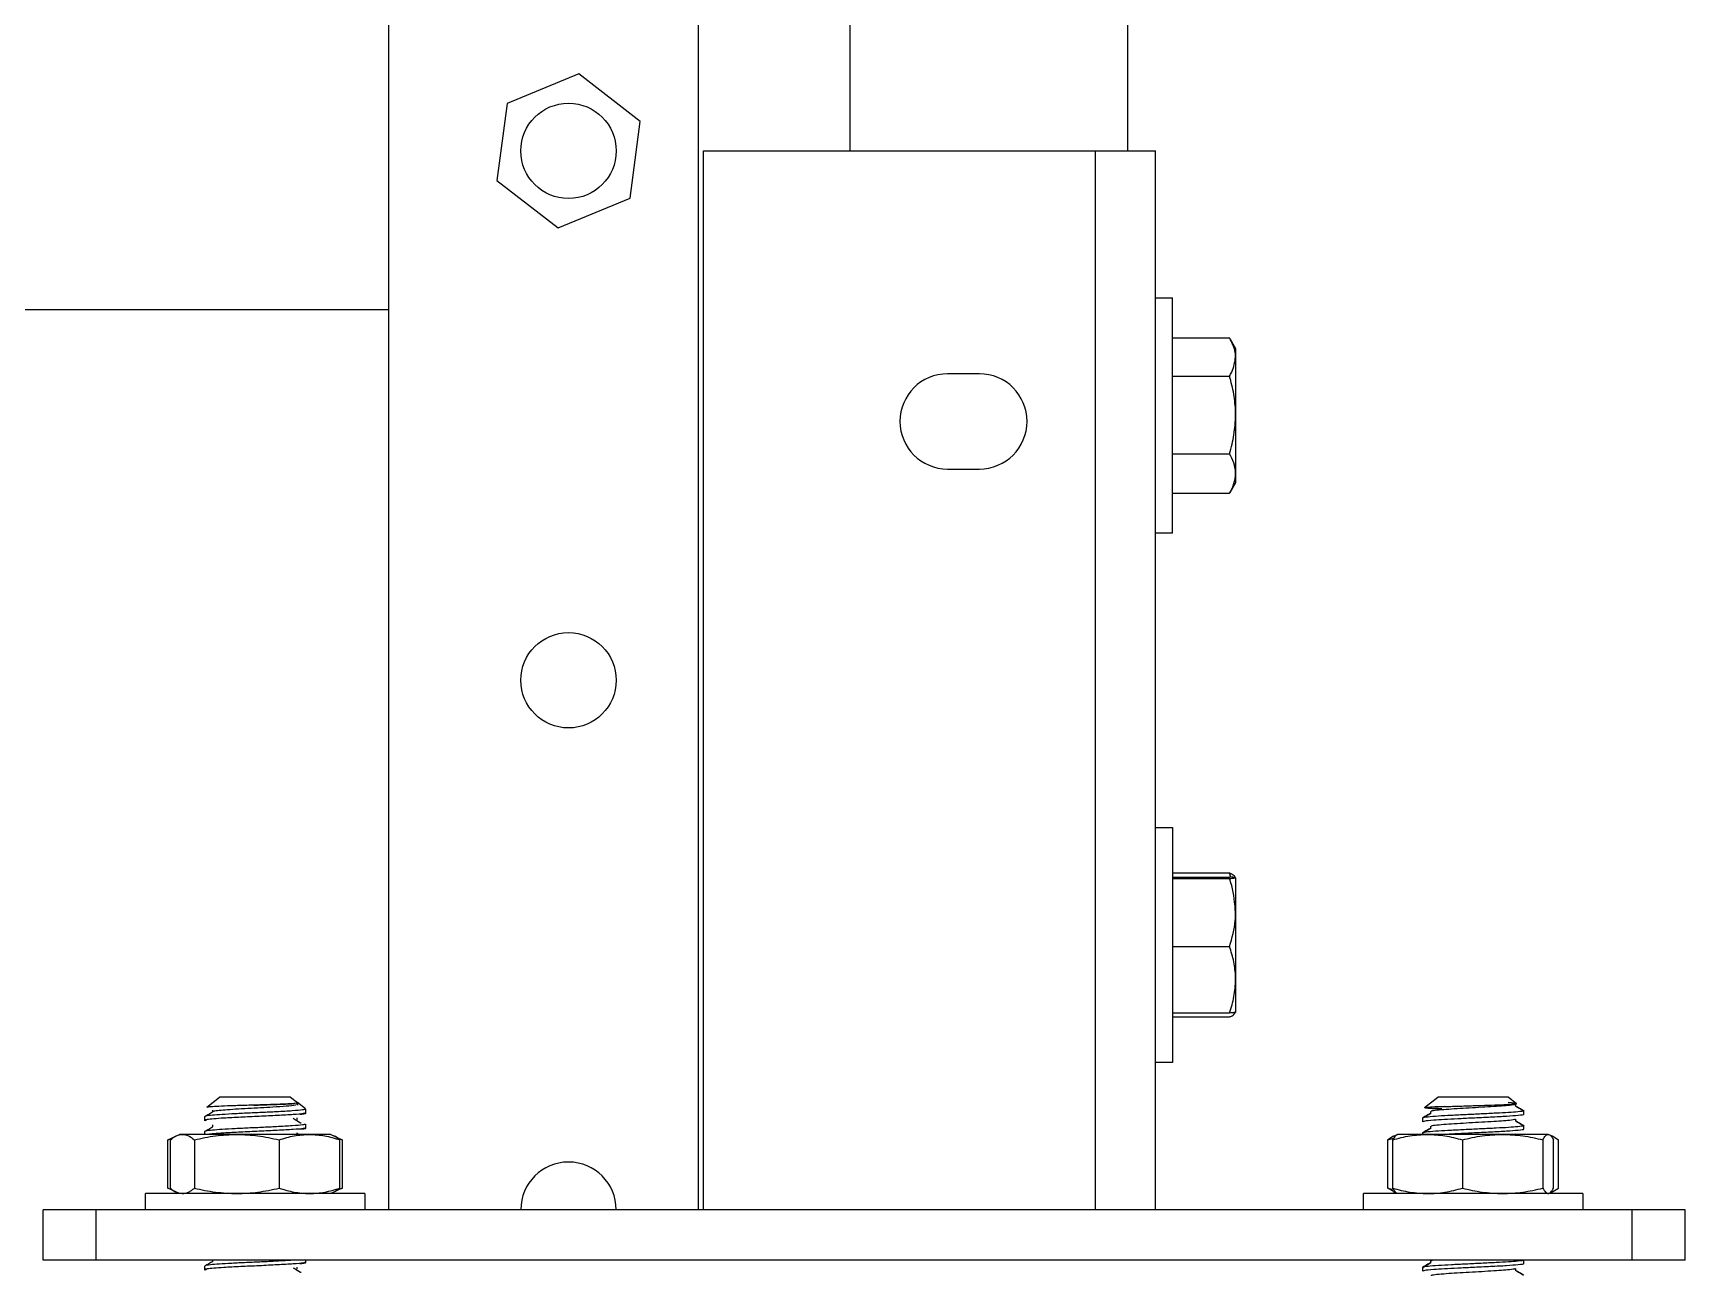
# Model space of a CAD drawing. Header units: millimetres. Extents: x 2529 to 4152, y 1088 to 2073.
# Drawn here: x 3996.3 to 4152.2, y 1166.7 to 1283.8 of the extents above; entities that cross this region are included whole.
import ezdxf

# ---------------------------------------------------------------- set-up
doc = ezdxf.new("R2010")
doc.units = ezdxf.units.MM
doc.linetypes.add('LIN0', pattern=[0])
doc.layers.add('MONTANTE', color=170, linetype='LIN0', lineweight=25)

# ---------------------------------------------------------------- blocks, each defined once
blk = doc.blocks.new('DI_SAPATA')
at = {"color": 7, "linetype": 'Continuous', "lineweight": 25}
for p, q in [((-27.5, 4.76), (-27.5, 104.76)), ((15.15, 104.76), (-27.5, 104.76)), ((-21.85, 4.76), (-21.85, 104.76)), ((15.15, 4.76), (15.15, 104.76)), ((-27.5, 90.87), (-29.1, 90.87)), ((-29.1, 68.65), (-29.1, 90.87)), ((-34.53, 87.05), (-35.07, 86.11)), ((-35.07, 86.11), (-35.07, 73.41)), ((-29.1, 87.09), (-34.5, 87.09)), ((-29.1, 83.49), (-34.5, 83.49)), ((-29.1, 76.16), (-34.5, 76.16)), ((-35.07, 73.41), (-34.53, 72.47)), ((-29.1, 72.43), (-34.5, 72.43)), ((-29.1, 68.65), (-27.5, 68.65)), ((-27.5, 40.87), (-29.1, 40.87)), ((-29.1, 40.87), (-29.1, 18.65)), ((-35.07, 36.11), (-35.07, 23.41)), ((-34.63, 36.17), (-34.5, 36.56)), ((-29.1, 36.56), (-34.5, 36.56)), ((-29.1, 36.18), (-34.5, 36.18)), ((-29.1, 36.04), (-34.5, 36.04)), ((-29.1, 29.62), (-34.5, 29.62)), ((-29.1, 23.34), (-34.5, 23.34)), ((-29.1, 22.96), (-34.5, 22.96)), ((-29.1, 18.65), (-27.5, 18.65)), ((-62.26, 14.16), (-62.26, 13.76)), ((-60.85, 15.38), (-61.57, 14.81)), ((-61.5, 14.73), (-61.5, 14.55)), ((-61.42, 14.82), (-60.8, 14.87)), ((-60.85, 15.38), (-54.15, 15.38)), ((-52.91, 14.4), (-54.15, 15.38)), ((-53.3, 14.35), (-52.93, 14.39)), ((52.74, 14.27), (53.5, 14.87)), ((52.74, 14.26), (52.74, 13.85)), ((53.56, 14.81), (53.49, 14.82)), ((54.15, 15.38), (53.5, 14.87)), ((53.5, 14.87), (53.5, 14.87)), ((53.51, 14.81), (53.51, 14.64)), ((53.56, 14.84), (53.56, 14.66)), ((54.15, 15.38), (60.85, 15.38)), ((62.05, 14.44), (60.85, 15.38)), ((61.5, 14), (61.5, 14.17)), ((62.05, 14.44), (61.9, 14.46)), ((-62.26, 12.75), (-62.26, 12.35)), ((-53.5, 13.86), (-53.5, 14.02)), ((-52.74, 13.06), (-52.74, 13.45)), ((52.74, 12.85), (52.74, 12.44)), ((62.1, 13.21), (62.18, 13.15)), ((62.26, 13.15), (62.26, 13.55)), ((-65.01, 11.69), (-65.57, 11.36)), ((-65.57, 6.8), (-65.57, 11.36)), ((-65.1, 6.8), (-65.1, 11.36)), ((-64.64, 11.87), (-65.01, 11.7)), ((-64.59, 11.87), (-50.36, 11.87)), ((-64.08, 11.36), (-64.08, 6.8)), ((-56.48, 11.36), (-56.48, 6.8)), ((-52.74, 11.87), (-52.74, 12.04)), ((-49.99, 11.7), (-50.36, 11.87)), ((-49.43, 11.36), (-50.01, 11.52)), ((-49.99, 11.69), (-49.43, 11.36)), ((-49.9, 6.8), (-49.9, 11.36)), ((-49.43, 6.8), (-49.43, 11.36)), ((49.79, 11.55), (49.25, 11.36)), ((49.25, 6.8), (49.25, 11.36)), ((50.36, 11.87), (49.27, 11.36)), ((49.5, 6.8), (49.5, 11.36)), ((50.36, 11.87), (64.64, 11.87)), ((55.22, 11.36), (55.22, 6.8)), ((62.26, 11.87), (62.26, 12.14)), ((63.23, 11.36), (63.23, 6.8)), ((65.73, 11.36), (64.64, 11.87)), ((65.5, 6.8), (65.5, 11.36)), ((65.75, 11.36), (65.55, 11.43)), ((65.75, 6.8), (65.75, 11.36)), ((-67.85, 6.28), (-67.85, 4.76)), ((-67.85, 6.28), (-47.15, 6.28)), ((-65.01, 6.47), (-65.57, 6.8)), ((-65.01, 6.46), (-64.64, 6.28)), ((-50.36, 6.28), (-49.99, 6.46)), ((-49.99, 6.47), (-49.43, 6.8)), ((-49.43, 6.8), (-49.84, 6.69)), ((-47.15, 4.76), (-47.15, 6.28)), ((47.15, 6.28), (47.15, 4.76)), ((47.15, 6.28), (67.85, 6.28)), ((49.79, 6.61), (49.25, 6.8)), ((49.27, 6.79), (50.36, 6.28)), ((64.64, 6.28), (65.73, 6.79)), ((65.75, 6.8), (65.55, 6.73)), ((67.85, 4.76), (67.85, 6.28)), ((-77.5, 4.76), (77.5, 4.76)), ((-77.5, 0), (-77.5, 4.76)), ((-72.5, 0), (-72.5, 4.76)), ((72.5, 0), (72.5, 4.76)), ((77.5, 0), (77.5, 4.76)), ((-77.5, 0), (77.5, 0)), ((-62.26, 0), (-62.26, -0.35)), ((-52.74, -1.06), (-52.74, -0.66)), ((52.74, 0), (52.74, -0.26)), ((62.1, -0.9), (62.18, -0.96)), ((62.26, -0.96), (62.26, -0.56))]:
    blk.add_line(p, q, dxfattribs=at)
for points, knots in [([(-35.07, 85.29), (-35.06, 85.43), (-35.04, 86.04), (-34.73, 86.64), (-34.5, 87.09)], [0, 0, 0, 0, 0.231849, 1, 1, 1, 1]), ([(-34.5, 83.49), (-34.57, 83.61), (-34.91, 84.2), (-35, 84.81), (-35.07, 85.29)], [0, 0, 0, 0, 0.211001, 1, 1, 1, 1]), ([(-35.07, 79.82), (-35.07, 79.91), (-35.06, 80.57), (-34.94, 81.81), (-34.65, 82.92), (-34.5, 83.49)], [0, 0, 0, 0, 0.0700758, 0.5307771, 1, 1, 1, 1]), ([(-34.5, 76.16), (-34.66, 76.75), (-34.98, 77.95), (-35.04, 79.19), (-35.07, 79.82)], [0, 0, 0, 0, 0.495458, 1, 1, 1, 1]), ([(-35.07, 74.29), (-35.07, 74.34), (-35.06, 74.67), (-34.94, 75.3), (-34.65, 75.87), (-34.5, 76.16)], [0, 0, 0, 0, 0.070076, 0.530777, 1, 1, 1, 1]), ([(-34.5, 72.43), (-34.66, 72.73), (-34.98, 73.34), (-35.04, 73.97), (-35.07, 74.29)], [0, 0, 0, 0, 0.495458, 1, 1, 1, 1]), ([(-35.07, 36.11), (-35.07, 36.11), (-35.06, 36.12), (-34.94, 36.15), (-34.65, 36.17), (-34.5, 36.18)], [0, 0, 0, 0, 0.070076, 0.530777, 1, 1, 1, 1]), ([(-34.5, 36.04), (-34.66, 36.05), (-34.98, 36.07), (-35.04, 36.1), (-35.07, 36.11)], [0, 0, 0, 0, 0.495458, 1, 1, 1, 1]), ([(-35.07, 32.83), (-35, 33.69), (-34.91, 34.77), (-34.57, 35.82), (-34.5, 36.04)], [0, 0, 0, 0, 0.788999, 1, 1, 1, 1]), ([(-34.5, 36.56), (-34.66, 36.48), (-34.96, 36.32), (-35.01, 36.17), (-35.04, 36.1)], [0, 0, 0, 0, 0.5453455, 1, 1, 1, 1]), ([(-34.5, 29.62), (-34.73, 30.43), (-35.04, 31.49), (-35.06, 32.58), (-35.07, 32.83)], [0, 0, 0, 0, 0.768151, 1, 1, 1, 1]), ([(-35.07, 26.48), (-35.07, 26.56), (-35.06, 27.12), (-34.94, 28.18), (-34.65, 29.14), (-34.5, 29.62)], [0, 0, 0, 0, 0.070076, 0.530777, 1, 1, 1, 1]), ([(-34.5, 23.34), (-34.58, 23.59), (-34.75, 24.1), (-34.92, 24.88), (-35.05, 25.68), (-35.06, 26.21), (-35.07, 26.48)], [0, 0, 0, 0, 0.247269, 0.495363, 0.746874, 1, 1, 1, 1]), ([(-35.07, 23.41), (-35.07, 23.41), (-35.07, 23.4), (-35.02, 23.39), (-34.91, 23.37), (-34.73, 23.36), (-34.58, 23.35), (-34.5, 23.34)], [0, 0, 0, 0, 0.070041, 0.299802, 0.530824, 0.765022, 1, 1, 1, 1]), ([(-34.5, 22.96), (-34.58, 23), (-34.75, 23.08), (-34.92, 23.21), (-35.03, 23.32), (-35.05, 23.39), (-35.05, 23.42)], [0, 0, 0, 0, 0.277446, 0.555817, 0.838023, 1, 1, 1, 1]), ([(-61.5, 14.56), (-61.63, 14.48), (-61.88, 14.34), (-62.13, 14.19), (-62.26, 14.12)], [0, 0, 0, 0, 0.499964, 1, 1, 1, 1]), ([(-61.5, 14.57), (-61.62, 14.5), (-61.87, 14.36), (-62.12, 14.21), (-62.25, 14.14)], [0, 0, 0, 0, 0.4922152, 1, 1, 1, 1]), ([(-62.19, 14.11), (-62.21, 14.11), (-62.31, 14.07), (-61.82, 14.01), (-60.89, 13.93), (-59.68, 13.87), (-58.29, 13.8), (-56.82, 13.73), (-55.41, 13.66), (-54.12, 13.59), (-53.17, 13.51), (-52.7, 13.45), (-52.78, 13.42), (-52.8, 13.41)], [0, 0, 0, 0, 0.0326192, 0.1559298, 0.2537351, 0.3498191, 0.4480737, 0.5446385, 0.6418294, 0.7398959, 0.8531063, 0.9686771, 1, 1, 1, 1]), ([(-52.93, 14.38), (-52.92, 14.38), (-52.87, 14.4), (-53.27, 14.44), (-54.12, 14.48), (-55.35, 14.52), (-56.77, 14.56), (-58.24, 14.61), (-59.59, 14.65), (-60.69, 14.69), (-61.37, 14.74), (-61.66, 14.77), (-61.58, 14.79), (-61.56, 14.79)], [0, 0, 0, 0, 0.02536, 0.137158, 0.246397, 0.355694, 0.46222, 0.568332, 0.672844, 0.775754, 0.878295, 0.977983, 1, 1, 1, 1]), ([(-60.76, 14.73), (-60.83, 14.73), (-61.21, 14.75), (-61.35, 14.77), (-61.47, 14.78)], [0, 0, 0, 0, 0.17633, 1, 1, 1, 1]), ([(-61.43, 14.73), (-61.45, 14.72), (-61.5, 14.68), (-61.03, 14.62), (-60.21, 14.54), (-59.19, 14.48), (-58.03, 14.41), (-56.82, 14.34), (-55.68, 14.27), (-54.63, 14.2), (-53.85, 14.13), (-53.47, 14.07), (-53.54, 14.03), (-53.55, 14.03)], [0, 0, 0, 0, 0.050436, 0.171885, 0.267352, 0.361721, 0.45804, 0.552408, 0.647876, 0.743891, 0.854832, 0.968099, 1, 1, 1, 1]), ([(-52.97, 14.41), (-52.98, 14.42), (-53.01, 14.44), (-53.63, 14.48), (-54.3, 14.51), (-54.8, 14.52), (-54.85, 14.53)], [0, 0, 0, 0, 0.2404097, 0.5988424, 0.9574627, 1, 1, 1, 1]), ([(-54.53, 14.27), (-54.53, 14.27), (-54.53, 14.27), (-54.45, 14.27), (-54.28, 14.27), (-53.95, 14.29), (-53.4, 14.31), (-53.16, 14.33), (-53, 14.35)], [0, 0, 0, 0, 0.0000434, 0.0020296, 0.0960338, 0.2376516, 0.4841121, 1, 1, 1, 1]), ([(52.76, 14.26), (52.81, 14.23), (52.91, 14.18), (53.92, 14.09), (55.33, 14.01), (56.87, 13.93), (58.34, 13.87), (59.73, 13.8), (60.92, 13.73), (61.76, 13.66), (62.22, 13.61), (62.19, 13.58), (62.19, 13.57)], [0, 0, 0, 0, 0.1168798, 0.2436463, 0.3701988, 0.4705753, 0.5691853, 0.670023, 0.7691265, 0.8688725, 0.9695172, 1, 1, 1, 1]), ([(61.96, 14.47), (61.97, 14.47), (62.01, 14.49), (61.59, 14.52), (60.73, 14.56), (59.52, 14.61), (58.12, 14.65), (56.69, 14.69), (55.38, 14.74), (54.35, 14.78), (53.64, 14.82), (53.55, 14.85), (53.5, 14.87)], [0, 0, 0, 0, 0.033153, 0.146646, 0.257262, 0.367448, 0.475972, 0.582834, 0.689312, 0.792828, 0.896413, 1, 1, 1, 1]), ([(53.64, 14.66), (53.66, 14.65), (53.75, 14.6), (54.51, 14.53), (55.68, 14.45), (56.97, 14.37), (58.2, 14.31), (59.37, 14.24), (60.37, 14.17), (61.08, 14.1), (61.46, 14.05), (61.44, 14.02), (61.44, 14.02)], [0, 0, 0, 0, 0.0633, 0.198519, 0.33351, 0.44058, 0.545763, 0.653326, 0.759036, 0.865432, 0.972789, 1, 1, 1, 1]), ([(57.63, 14.63), (57.45, 14.64), (56.8, 14.66), (55.72, 14.69), (54.56, 14.74), (54.09, 14.77), (53.85, 14.78)], [0, 0, 0, 0, 0.114604, 0.413209, 0.710744, 1, 1, 1, 1]), ([(-62.21, 13.76), (-62.22, 13.76), (-62.34, 13.72), (-61.82, 13.66), (-60.74, 13.57), (-59.18, 13.49), (-57.53, 13.41), (-56.01, 13.34), (-54.75, 13.27), (-53.62, 13.2), (-52.83, 13.13), (-52.82, 13.08), (-52.81, 13.06)], [0, 0, 0, 0, 0.023631, 0.149941, 0.26903, 0.387024, 0.506433, 0.598729, 0.693132, 0.786132, 0.910896, 1, 1, 1, 1]), ([(-61.5, 13.15), (-61.63, 13.07), (-61.88, 12.93), (-62.13, 12.78), (-62.26, 12.7)], [0, 0, 0, 0, 0.499974, 1, 1, 1, 1]), ([(-61.5, 13.16), (-61.62, 13.09), (-61.87, 12.95), (-62.12, 12.8), (-62.25, 12.73)], [0, 0, 0, 0, 0.492224, 1, 1, 1, 1]), ([(-62.19, 12.7), (-62.21, 12.7), (-62.31, 12.66), (-61.82, 12.6), (-60.89, 12.52), (-59.68, 12.46), (-58.29, 12.39), (-56.82, 12.32), (-55.41, 12.25), (-54.12, 12.18), (-53.17, 12.1), (-52.7, 12.04), (-52.78, 12), (-52.8, 12)], [0, 0, 0, 0, 0.032619, 0.15593, 0.253735, 0.349819, 0.448074, 0.544638, 0.641829, 0.739896, 0.853106, 0.968677, 1, 1, 1, 1]), ([(-61.5, 13.32), (-61.5, 13.29), (-61.5, 13.23), (-61.5, 13.17), (-61.5, 13.14)], [0, 0, 0, 0, 0.500038, 1, 1, 1, 1]), ([(-61.43, 13.32), (-61.45, 13.31), (-61.5, 13.27), (-61.03, 13.2), (-60.21, 13.13), (-59.19, 13.07), (-58.03, 13), (-56.82, 12.93), (-55.68, 12.86), (-54.63, 12.79), (-53.85, 12.72), (-53.47, 12.65), (-53.54, 12.62), (-53.55, 12.61)], [0, 0, 0, 0, 0.050432, 0.17188, 0.267348, 0.361716, 0.458035, 0.552403, 0.647871, 0.743887, 0.854827, 0.968094, 1, 1, 1, 1]), ([(-52.76, 13.43), (-52.88, 13.5), (-53.14, 13.65), (-53.39, 13.8), (-53.52, 13.87)], [0, 0, 0, 0, 0.500117, 1, 1, 1, 1]), ([(-52.75, 13.47), (-52.88, 13.54), (-53.13, 13.69), (-53.38, 13.83), (-53.5, 13.9)], [0, 0, 0, 0, 0.511353, 1, 1, 1, 1]), ([(-53.5, 12.49), (-53.5, 12.52), (-53.5, 12.57), (-53.5, 12.63), (-53.5, 12.66)], [0, 0, 0, 0, 0.464327, 1, 1, 1, 1]), ([(-53.5, 12.45), (-53.5, 12.47), (-53.5, 12.53), (-53.5, 12.58), (-53.5, 12.61)], [0, 0, 0, 0, 0.466365, 1, 1, 1, 1]), ([(-52.75, 12.06), (-52.88, 12.13), (-53.13, 12.28), (-53.38, 12.42), (-53.5, 12.49)], [0, 0, 0, 0, 0.5113393, 1, 1, 1, 1]), ([(52.8, 13.85), (52.78, 13.85), (52.67, 13.81), (53, 13.77), (53.28, 13.74)], [0, 0, 0, 0, 0.168975, 1, 1, 1, 1]), ([(52.76, 12.85), (52.81, 12.82), (52.91, 12.77), (53.92, 12.68), (55.33, 12.6), (56.87, 12.52), (58.34, 12.46), (59.73, 12.39), (60.92, 12.32), (61.76, 12.25), (62.22, 12.2), (62.19, 12.17), (62.19, 12.16)], [0, 0, 0, 0, 0.11688, 0.243646, 0.370198, 0.470575, 0.569185, 0.670022, 0.769126, 0.868872, 0.969516, 1, 1, 1, 1]), ([(52.8, 13.91), (52.82, 13.88), (52.87, 13.83), (53.83, 13.74), (55.32, 13.66), (57.1, 13.57), (58.9, 13.49), (60.38, 13.41), (61.46, 13.34), (62.05, 13.27), (62.34, 13.23), (62.25, 13.2), (62.24, 13.2)], [0, 0, 0, 0, 0.101404, 0.228536, 0.35484, 0.473923, 0.591911, 0.711315, 0.803607, 0.898005, 0.991002, 1, 1, 1, 1]), ([(52.8, 12.49), (52.82, 12.47), (52.87, 12.42), (53.83, 12.33), (55.32, 12.25), (57.1, 12.16), (58.9, 12.08), (60.38, 12), (61.42, 11.93), (61.76, 11.89), (61.91, 11.87)], [0, 0, 0, 0, 0.114939, 0.25904, 0.402202, 0.53718, 0.670917, 0.806257, 0.910868, 1, 1, 1, 1]), ([(53.58, 13.19), (53.46, 13.12), (53.32, 13.03), (53.18, 12.95), (53.16, 12.94)], [0, 0, 0, 0, 0.889065, 1, 1, 1, 1]), ([(53.9, 13.39), (53.78, 13.32), (53.55, 13.17), (53.31, 13.02), (53.2, 12.95)], [0, 0, 0, 0, 0.499981, 1, 1, 1, 1]), ([(53.56, 13.43), (53.56, 13.4), (53.56, 13.34), (53.56, 13.28), (53.56, 13.25)], [0, 0, 0, 0, 0.500039, 1, 1, 1, 1]), ([(62.25, 13.57), (62.12, 13.64), (61.86, 13.79), (61.61, 13.94), (61.48, 14.02)], [0, 0, 0, 0, 0.500127, 1, 1, 1, 1]), ([(62.25, 12.16), (62.12, 12.23), (61.86, 12.38), (61.61, 12.53), (61.48, 12.6)], [0, 0, 0, 0, 0.5001116, 1, 1, 1, 1]), ([(61.5, 12.59), (61.5, 12.62), (61.5, 12.67), (61.5, 12.73), (61.5, 12.76)], [0, 0, 0, 0, 0.470296, 1, 1, 1, 1]), ([(61.5, 12.59), (61.5, 12.6), (61.5, 12.64), (61.5, 12.68), (61.5, 12.71)], [0, 0, 0, 0, 0.226628, 1, 1, 1, 1]), ([(-64.59, 11.87), (-64.67, 11.85), (-64.85, 11.79), (-65.01, 11.5), (-65.1, 11.36)], [0, 0, 0, 0, 0.496384, 1, 1, 1, 1]), ([(-64.08, 11.36), (-64.16, 11.5), (-64.33, 11.79), (-64.5, 11.85), (-64.59, 11.87)], [0, 0, 0, 0, 0.49696, 1, 1, 1, 1]), ([(-60.28, 11.87), (-60.91, 11.85), (-62.19, 11.79), (-63.45, 11.5), (-64.08, 11.36)], [0, 0, 0, 0, 0.496384, 1, 1, 1, 1]), ([(-62.21, 12.35), (-62.22, 12.34), (-62.34, 12.31), (-61.82, 12.25), (-60.74, 12.16), (-59.18, 12.08), (-57.53, 12), (-56.08, 11.93), (-55.33, 11.89), (-54.99, 11.87)], [0, 0, 0, 0, 0.034887, 0.221357, 0.397169, 0.571363, 0.747647, 0.883905, 1, 1, 1, 1]), ([(-61.43, 11.91), (-61.47, 11.9), (-61.52, 11.89), (-61.44, 11.87), (-61.44, 11.87)], [0, 0, 0, 0, 0.953402, 1, 1, 1, 1]), ([(-56.48, 11.36), (-57.1, 11.5), (-58.35, 11.79), (-59.63, 11.85), (-60.28, 11.87)], [0, 0, 0, 0, 0.49696, 1, 1, 1, 1]), ([(-53.19, 11.87), (-53.74, 11.85), (-54.85, 11.79), (-55.93, 11.5), (-56.48, 11.36)], [0, 0, 0, 0, 0.496384, 1, 1, 1, 1]), ([(-52.76, 12.02), (-52.88, 12.09), (-53.14, 12.24), (-53.39, 12.39), (-53.52, 12.46)], [0, 0, 0, 0, 0.500102, 1, 1, 1, 1]), ([(-49.9, 11.36), (-50.44, 11.5), (-51.52, 11.79), (-52.63, 11.85), (-53.19, 11.87)], [0, 0, 0, 0, 0.49696, 1, 1, 1, 1]), ([(-50.41, 11.87), (-50.33, 11.85), (-50.15, 11.79), (-49.99, 11.5), (-49.9, 11.36)], [0, 0, 0, 0, 0.496384, 1, 1, 1, 1]), ([(52.36, 11.87), (51.88, 11.85), (50.92, 11.79), (49.97, 11.5), (49.5, 11.36)], [0, 0, 0, 0, 0.496384, 1, 1, 1, 1]), ([(49.5, 11.36), (49.68, 11.52), (49.87, 11.69), (50.06, 11.73), (50.07, 11.73)], [0, 0, 0, 0, 0.981616, 1, 1, 1, 1]), ([(55.22, 11.36), (54.75, 11.5), (53.81, 11.79), (52.85, 11.85), (52.36, 11.87)], [0, 0, 0, 0, 0.49696, 1, 1, 1, 1]), ([(52.8, 12.44), (52.78, 12.44), (52.67, 12.4), (53, 12.36), (53.28, 12.33)], [0, 0, 0, 0, 0.168975, 1, 1, 1, 1]), ([(53.51, 11.99), (53.51, 11.96), (53.51, 11.9), (53.51, 11.84), (53.51, 11.81)], [0, 0, 0, 0, 0.50008, 1, 1, 1, 1]), ([(53.56, 12.02), (53.56, 11.99), (53.56, 11.93), (53.56, 11.87), (53.56, 11.84)], [0, 0, 0, 0, 0.500079, 1, 1, 1, 1]), ([(59.23, 11.87), (58.56, 11.85), (57.21, 11.79), (55.89, 11.5), (55.22, 11.36)], [0, 0, 0, 0, 0.496384, 1, 1, 1, 1]), ([(63.23, 11.36), (62.57, 11.5), (61.25, 11.79), (59.9, 11.85), (59.23, 11.87)], [0, 0, 0, 0, 0.4969604, 1, 1, 1, 1]), ([(64.37, 11.87), (64.18, 11.85), (63.79, 11.79), (63.42, 11.5), (63.23, 11.36)], [0, 0, 0, 0, 0.496384, 1, 1, 1, 1]), ([(65.5, 11.36), (65.32, 11.5), (64.94, 11.79), (64.56, 11.85), (64.37, 11.87)], [0, 0, 0, 0, 0.49696, 1, 1, 1, 1]), ([(-64.59, 6.28), (-64.67, 6.31), (-64.85, 6.36), (-65.01, 6.65), (-65.1, 6.8)], [0, 0, 0, 0, 0.496384, 1, 1, 1, 1]), ([(-64.08, 6.8), (-64.16, 6.65), (-64.33, 6.36), (-64.5, 6.31), (-64.59, 6.28)], [0, 0, 0, 0, 0.49696, 1, 1, 1, 1]), ([(-60.28, 6.28), (-60.91, 6.31), (-62.19, 6.36), (-63.45, 6.65), (-64.08, 6.8)], [0, 0, 0, 0, 0.496384, 1, 1, 1, 1]), ([(-56.48, 6.8), (-57.1, 6.65), (-58.35, 6.36), (-59.63, 6.31), (-60.28, 6.28)], [0, 0, 0, 0, 0.49696, 1, 1, 1, 1]), ([(-53.19, 6.28), (-53.46, 6.29), (-54.01, 6.3), (-54.84, 6.41), (-55.66, 6.57), (-56.21, 6.72), (-56.48, 6.8)], [0, 0, 0, 0, 0.247689, 0.496435, 0.747881, 1, 1, 1, 1]), ([(-49.9, 6.8), (-50.44, 6.65), (-51.52, 6.36), (-52.63, 6.31), (-53.19, 6.28)], [0, 0, 0, 0, 0.49696, 1, 1, 1, 1]), ([(-50.41, 6.28), (-50.33, 6.31), (-50.15, 6.36), (-49.99, 6.65), (-49.9, 6.8)], [0, 0, 0, 0, 0.496384, 1, 1, 1, 1]), ([(52.36, 6.28), (51.88, 6.31), (50.92, 6.36), (49.97, 6.65), (49.5, 6.8)], [0, 0, 0, 0, 0.496384, 1, 1, 1, 1]), ([(49.5, 6.8), (49.68, 6.64), (49.87, 6.47), (50.06, 6.42), (50.07, 6.42)], [0, 0, 0, 0, 0.981616, 1, 1, 1, 1]), ([(55.22, 6.8), (54.75, 6.65), (53.81, 6.36), (52.85, 6.31), (52.36, 6.28)], [0, 0, 0, 0, 0.49696, 1, 1, 1, 1]), ([(59.23, 6.28), (58.56, 6.31), (57.21, 6.36), (55.89, 6.65), (55.22, 6.8)], [0, 0, 0, 0, 0.496384, 1, 1, 1, 1]), ([(63.23, 6.8), (62.57, 6.65), (61.25, 6.36), (59.9, 6.31), (59.23, 6.28)], [0, 0, 0, 0, 0.49696, 1, 1, 1, 1]), ([(64.37, 6.28), (64.27, 6.29), (64.08, 6.3), (63.8, 6.41), (63.51, 6.57), (63.32, 6.72), (63.23, 6.8)], [0, 0, 0, 0, 0.247689, 0.496435, 0.747881, 1, 1, 1, 1]), ([(65.5, 6.8), (65.32, 6.64), (65.13, 6.47), (64.94, 6.42), (64.93, 6.42)], [0, 0, 0, 0, 0.981616, 1, 1, 1, 1]), ([(-62.19, 0), (-62.21, 0), (-62.31, -0.04), (-61.82, -0.1), (-60.89, -0.18), (-59.68, -0.24), (-58.29, -0.31), (-56.82, -0.38), (-55.41, -0.45), (-54.12, -0.52), (-53.17, -0.6), (-52.7, -0.66), (-52.78, -0.7), (-52.8, -0.7)], [0, 0, 0, 0, 0.032619, 0.15593, 0.253735, 0.349819, 0.448074, 0.544638, 0.641829, 0.739896, 0.853106, 0.968677, 1, 1, 1, 1]), ([(-53.82, 0), (-53.67, -0.02), (-53.47, -0.05), (-53.54, -0.08), (-53.55, -0.09)], [0, 0, 0, 0, 0.734608, 1, 1, 1, 1]), ([(61.5, -0.11), (61.5, -0.08), (61.5, -0.05), (61.5, -0.01), (61.5, 0)], [0, 0, 0, 0, 0.733788, 1, 1, 1, 1]), ([(61.5, -0.11), (61.5, -0.1), (61.5, -0.06), (61.5, -0.03), (61.5, 0)], [0, 0, 0, 0, 0.241792, 1, 1, 1, 1]), ([(-62.21, -0.35), (-62.22, -0.36), (-62.34, -0.39), (-61.82, -0.45), (-60.74, -0.54), (-59.18, -0.62), (-57.53, -0.7), (-56.01, -0.77), (-54.75, -0.84), (-53.62, -0.91), (-52.83, -0.98), (-52.82, -1.03), (-52.81, -1.06)], [0, 0, 0, 0, 0.023631, 0.149941, 0.26903, 0.387024, 0.506433, 0.598729, 0.693132, 0.786132, 0.910896, 1, 1, 1, 1]), ([(-61.5, -0.96), (-61.63, -1.04), (-61.88, -1.19), (-62.13, -1.33), (-62.26, -1.41)], [0, 0, 0, 0, 0.500074, 1, 1, 1, 1]), ([(-61.5, -0.95), (-61.62, -1.02), (-61.87, -1.17), (-62.12, -1.31), (-62.25, -1.38)], [0, 0, 0, 0, 0.492314, 1, 1, 1, 1]), ([(-61.5, -0.79), (-61.5, -0.82), (-61.5, -0.88), (-61.5, -0.94), (-61.5, -0.97)], [0, 0, 0, 0, 0.500418, 1, 1, 1, 1]), ([(-61.43, -0.79), (-61.45, -0.8), (-61.5, -0.84), (-61.03, -0.91), (-60.21, -0.98), (-59.19, -1.04), (-58.03, -1.12), (-56.82, -1.18), (-55.68, -1.25), (-54.63, -1.32), (-53.85, -1.39), (-53.47, -1.46), (-53.54, -1.49), (-53.55, -1.5)], [0, 0, 0, 0, 0.050389, 0.171837, 0.267304, 0.361672, 0.45799, 0.552358, 0.647825, 0.74384, 0.85478, 0.968046, 1, 1, 1, 1]), ([(-52.76, -0.68), (-52.88, -0.61), (-53.14, -0.46), (-53.39, -0.31), (-53.52, -0.24)], [0, 0, 0, 0, 0.499966, 1, 1, 1, 1]), ([(-53.5, -0.21), (-53.5, -0.18), (-53.5, -0.13), (-53.5, -0.07), (-53.5, -0.04)], [0, 0, 0, 0, 0.46394, 1, 1, 1, 1]), ([(-53.5, -0.25), (-53.5, -0.23), (-53.5, -0.17), (-53.5, -0.12), (-53.5, -0.09)], [0, 0, 0, 0, 0.465999, 1, 1, 1, 1]), ([(-52.75, -0.64), (-52.88, -0.57), (-53.13, -0.42), (-53.38, -0.28), (-53.5, -0.21)], [0, 0, 0, 0, 0.511213, 1, 1, 1, 1]), ([(52.8, -0.26), (52.78, -0.26), (52.67, -0.3), (53, -0.34), (53.28, -0.37)], [0, 0, 0, 0, 0.168975, 1, 1, 1, 1]), ([(52.8, -0.21), (52.82, -0.23), (52.87, -0.28), (53.83, -0.37), (55.32, -0.45), (57.1, -0.54), (58.9, -0.62), (60.38, -0.7), (61.46, -0.77), (62.05, -0.84), (62.34, -0.88), (62.25, -0.91), (62.24, -0.91)], [0, 0, 0, 0, 0.101404, 0.228536, 0.35484, 0.473923, 0.591911, 0.711315, 0.803607, 0.898005, 0.991002, 1, 1, 1, 1]), ([(53.58, -0.92), (53.46, -0.99), (53.32, -1.08), (53.18, -1.16), (53.16, -1.17)], [0, 0, 0, 0, 0.889442, 1, 1, 1, 1]), ([(53.9, -0.72), (53.78, -0.8), (53.55, -0.94), (53.31, -1.09), (53.2, -1.16)], [0, 0, 0, 0, 0.500067, 1, 1, 1, 1]), ([(53.56, -0.68), (53.56, -0.71), (53.56, -0.77), (53.56, -0.83), (53.56, -0.86)], [0, 0, 0, 0, 0.500433, 1, 1, 1, 1]), ([(53.78, 0), (53.85, -0.01), (54.23, -0.04), (55.36, -0.1), (56.86, -0.18), (58.34, -0.24), (59.73, -0.31), (60.92, -0.38), (61.76, -0.45), (62.22, -0.5), (62.19, -0.53), (62.19, -0.54)], [0, 0, 0, 0, 0.037155, 0.198255, 0.326034, 0.451564, 0.579929, 0.706087, 0.833063, 0.961183, 1, 1, 1, 1]), ([(62.25, -0.54), (62.12, -0.47), (61.86, -0.32), (61.61, -0.17), (61.48, -0.1)], [0, 0, 0, 0, 0.4999749, 1, 1, 1, 1])]:
    blk.add_open_spline(points, degree=3, knots=knots, dxfattribs=at)

msp = doc.modelspace()

# ---------------------------------------------------------------- linework, layer by layer
at = {"layer": 'MONTANTE'}
for p, q in [((4029.82, 2072.67), (4029.82, 1172.67)), ((4059.06, 2072.67), (4059.06, 1172.67)), ((4073.37, 2072.67), (4073.37, 1272.67)), ((4099.57, 2072.67), (4099.57, 1272.67)), ((4047.79, 1279.94), (4041.01, 1277.14)), ((4053.59, 1275.46), (4047.79, 1279.94)), ((4041.01, 1277.14), (4040.03, 1269.88)), ((4052.62, 1268.19), (4053.59, 1275.46)), ((4040.03, 1269.88), (4045.84, 1265.4)), ((4045.84, 1265.4), (4052.62, 1268.19)), ((4029.82, 1257.67), (3349.32, 1257.67)), ((4085.6, 1251.62), (4082.6, 1251.62)), ((4082.6, 1242.62), (4085.6, 1242.62))]:
    msp.add_line(p, q, dxfattribs=at)
for centre in [(4046.81, 1272.67), (4046.81, 1222.67)]:
    msp.add_circle(centre, 4.5, dxfattribs=at)
for centre, start, end in [((4082.6, 1247.12), 90, 270), ((4085.6, 1247.12), 270, 90), ((4046.81, 1172.67), 0, 180)]:
    msp.add_arc(centre, 4.5, start, end, dxfattribs=at)

# ---------------------------------------------------------------- block references
at = {"xscale": -1}
msp.add_blockref('DI_SAPATA', (4074.72, 1167.91), dxfattribs=at)

doc.saveas('drawing.dxf')
